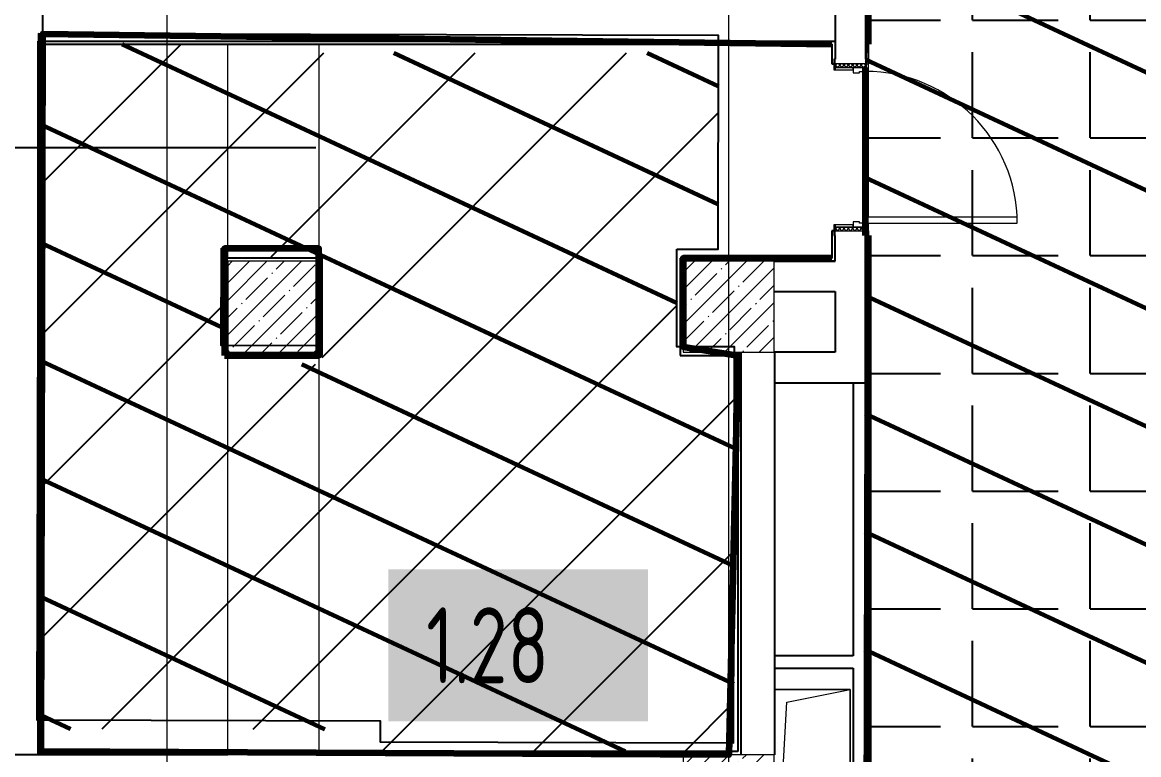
# Model space of a CAD drawing. Header units: millimetres. Extents: x -164500 to 426394, y -23753 to 102118.
# Drawn here: x 28721 to 36075, y 15064 to 19887 of the extents above; entities that cross this region are included whole.
import ezdxf

# ---------------------------------------------------------------- set-up
doc = ezdxf.new("R2010")
doc.units = ezdxf.units.MM
for name, color, linetype, lineweight in [('0) шлифовка', 5, 'Continuous', 60), ('284 стык. профилей', 1, 'Continuous', 120), ('384 ПК-3', 30, 'Continuous', 120), ('394 ПК-5 плинтус H100', 2, 'Continuous', 120), ('A-DOOR-2', 7, 'Continuous', 5), ('A-DOOR-FRAM-2', 7, 'Continuous', 5), ('A-FLOR', 7, 'Continuous', 9), ('A-GENM', 7, 'Continuous', 9), ('S-COLS-1', 7, 'Continuous', 5), ('Оси', 7, 'Continuous', 9)]:
    doc.layers.add(name, color=color, linetype=linetype, lineweight=lineweight)
for name, color, linetype in [('1.1.1) Плитка КР1 Остаток', 52, 'Continuous'), ('2) защита вин плитк', 6, 'Continuous'), ('3.2.2) Нал-ой пол 4 вып', 3, 'Continuous')]:
    doc.layers.add(name, color=color, linetype=linetype)
doc.layers.add('A-DOOR-1', color=7, linetype='Continuous', lineweight=5, true_color=0xc0c0c0)
doc.layers.add('A-DOOR-FRAM-1', color=7, linetype='Continuous', lineweight=5, true_color=0xc0c0c0)
doc.styles.add('СПДС', font='ГОСТ тип А.ttf', dxfattribs={"width": 0.9})

# ---------------------------------------------------------------- blocks, each defined once
blk = doc.blocks.new('BSC_Колонна _Прямоугольная - 600х600-V55-Объем проектирования 1 этажа')
at = {"layer": 'S-COLS-1'}
h = blk.add_hatch(dxfattribs=at)
h.set_pattern_fill('FP_81', color=256, style=0, pattern_type=2)
h.set_pattern_definition([(45, (-33310, -18150), (-114.04925, 114.04925), []), (45, (-33195.95, -18150), (-114.04925, 114.04925), [201.613, -40.323, 6.706, -33.617])])
h.paths.add_polyline_path([(-300, -300), (300, -300), (300, 300), (-300, 300), (-300, -137.6)])
for p, q in [((300, 300), (-300, 300)), ((-300, 300), (-300, -300)), ((300, -300), (300, 300)), ((-300, -300), (300, -300))]:
    blk.add_line(p, q, dxfattribs=at)
blk = doc.blocks.new('BSC_Колонна _Прямоугольная - 600х600-V68-Объем проектирования 1 этажа')
at = {"layer": 'S-COLS-1'}
h = blk.add_hatch(dxfattribs=at)
h.set_pattern_fill('FP_90', color=256, style=0, pattern_type=2)
h.set_pattern_definition([(45, (-33310, -14900), (-114.04925, 114.04925), []), (45, (-33195.95, -14900), (-114.04925, 114.04925), [201.613, -40.323, 6.706, -33.617])])
h.paths.add_polyline_path([(300, -300), (300, 300), (-300, 300), (-300, -300), (-100, -300)])
for p, q in [((300, 300), (-300, 300)), ((-300, 300), (-300, -300)), ((300, -300), (300, 300)), ((-300, -300), (300, -300))]:
    blk.add_line(p, q, dxfattribs=at)
blk = doc.blocks.new('110_Дверь_СКБ_1Ст_Внутренняя1 - Д-4к_п__1100x2100h_Артистические EI30-23988509-Объем проектирования 1 этажа')
at = {"layer": 'A-DOOR-2'}
h = blk.add_hatch(dxfattribs=at)
h.set_pattern_fill('FP_75', color=256, style=0, pattern_type=2)
h.set_pattern_definition([(135, (1751.41, 164.685), (-14.14214, -14.14214), []), (225, (1751.41, 164.685), (14.14214, -14.14214), [])])
h.paths.add_polyline_path([(562.5, 100), (537.5, 100), (537.5, -100), (562.5, -100)])
at = {"layer": 'A-DOOR-FRAM-2'}
h = blk.add_hatch(dxfattribs=at)
h.set_pattern_fill('FP_76', color=256, style=0, pattern_type=2)
h.set_pattern_definition([(45, (-371.384, 164.685), (-14.1421, 14.1421), []), (135, (-371.384, 164.685), (-14.1421, -14.1421), [])])
h.paths.add_polyline_path([(-512.5, -100), (-512.5, 100), (-537.5, 100), (-537.5, -100)])
at = {"layer": 'A-DOOR-1'}
for p, q in [((512.5, 1100), (472.5, 1100)), ((472.5, 1100), (472.5, 100)), ((512.5, 100), (512.5, 1100)), ((472.5, 100), (512.5, 100))]:
    blk.add_line(p, q, dxfattribs=at)
blk.add_arc((512.5, 100), 1000, 90, 180, dxfattribs=at)
at = {"layer": 'A-DOOR-FRAM-1'}
for p, q in [((-497.5, 108), (-567.5, 108)), ((-567.5, 108), (-567.5, 100)), ((-567.5, 100), (-497.5, 100)), ((-512.5, 100), (-537.5, 100)), ((-537.5, 100), (-537.5, -100)), ((-487.5, 100), (-512.5, 100)), ((-512.5, 100), (-512.5, 20)), ((-512.5, -100), (-512.5, 100)), ((-497.5, 100), (-512.5, 100)), ((-512.5, 100), (-512.5, 99)), ((-512.5, 99), (-497.5, 99)), ((-497.5, 100), (-497.5, 108)), ((-497.5, 99), (-497.5, 100)), ((-487.5, 60), (-487.5, 100)), ((512.5, 100), (512.5, 60)), ((537.5, 100), (512.5, 100)), ((592.5, 108), (522.5, 108)), ((522.5, 108), (522.5, 100)), ((537.5, 100), (522.5, 100)), ((522.5, 100), (522.5, 99)), ((522.5, 100), (592.5, 100)), ((522.5, 99), (537.5, 99)), ((537.5, 20), (537.5, 100)), ((562.5, 100), (537.5, 100)), ((537.5, 100), (537.5, -100)), ((537.5, 99), (537.5, 100)), ((562.5, -100), (562.5, 100)), ((592.5, 100), (592.5, 108)), ((-512.5, 20), (-477.5, 20)), ((-497.5, 20), (-512.5, 20)), ((-512.5, 20), (-512.5, -100)), ((-497.5, -100), (-497.5, 20)), ((-477.5, 60), (-487.5, 60)), ((-477.5, 20), (-477.5, 60)), ((512.5, 60), (502.5, 60)), ((502.5, 60), (502.5, 20)), ((502.5, 20), (537.5, 20)), ((537.5, 20), (522.5, 20)), ((522.5, 20), (522.5, -100)), ((537.5, -100), (537.5, 20)), ((-497.5, -100), (-567.5, -100)), ((-567.5, -100), (-567.5, -108)), ((-567.5, -108), (-497.5, -108)), ((-537.5, -100), (-512.5, -100)), ((-512.5, -100), (-497.5, -100)), ((-497.5, -108), (-497.5, -100)), ((522.5, -100), (537.5, -100)), ((592.5, -100), (522.5, -100)), ((522.5, -100), (522.5, -108)), ((522.5, -108), (592.5, -108)), ((537.5, -100), (562.5, -100)), ((592.5, -108), (592.5, -100))]:
    blk.add_line(p, q, dxfattribs=at)
blk = doc.blocks.new('BSC_Колонна _Прямоугольная - 600х600-23728797-Объем проектирования 1 этажа')
at = {"layer": 'S-COLS-1'}
h = blk.add_hatch(dxfattribs=at)
h.set_pattern_fill('FP_147', color=256, style=0, pattern_type=2)
h.set_pattern_definition([(45, (-30310, -18150), (-114.04925, 114.04925), []), (45, (-30195.95, -18150), (-114.04925, 114.04925), [201.613, -40.323, 6.706, -33.617])])
h.paths.add_polyline_path([(212.1, -300), (300, -300), (300, 300), (-300, 300), (-300, -300)])
for p, q in [((300, 300), (-300, 300)), ((-300, 300), (-300, -300)), ((300, -300), (300, 300)), ((-300, -300), (300, -300))]:
    blk.add_line(p, q, dxfattribs=at)
blk = doc.blocks.new('GM_Отверстие прямоугольное _в плите_ - Отверстие-21959735-Объем проектирования 1 этажа')
at = {"layer": 'A-GENM'}
for p, q in [((-249.5, 750), (250, 750)), ((250, 750), (-249.5, 750)), ((-166.7, 666.7), (250, 750)), ((250, 750), (250, -750)), ((250, -750), (250, 750)), ((-249.5, -741.9), (-166.7, 666.7)), ((250, -750), (-249.5, -750)), ((-249.5, -750), (250, -750))]:
    blk.add_line(p, q, dxfattribs=at)
for start, end in [(360, 180), (180, 360)]:
    blk.add_arc((0, 0), 2.5, start, end, dxfattribs=at)
blk = doc.blocks.new('BSC_Колонна _Прямоугольная - 600х600-V278-Объем проектирования 1 этажа')
at = {"layer": 'S-COLS-1'}
for p, q in [((300, 300), (-300, 300)), ((-300, 300), (-300, -300)), ((300, -300), (300, 300)), ((-300, -300), (300, -300))]:
    blk.add_line(p, q, dxfattribs=at)

msp = doc.modelspace()

# ---------------------------------------------------------------- hatches: boundary and pattern name
at = {"layer": '0) шлифовка', "true_color": 0x2776bb}
h = msp.add_hatch(dxfattribs=at)
h.set_pattern_fill('ANSI31', color=152, scale=222, angle=110)
h.set_pattern_definition([(155, (205553.1, 26879), (-297.8825, -638.811), [])])
h.paths.add_polyline_path([(28087.437, 10813.069), (28066.437, 10813.119), (28059.493, 7854.627), (30229.487, 7849.533), (30229.397, 7811.533), (32729.391, 7805.665), (32729.48, 7843.664), (38538.464, 7830.028), (38544.938, 10588.021), (37994.939, 10589.312), (37996.212, 11131.31), (38276.211, 11130.653), (38303.868, 22912.621), (37674.37, 22914.098), (37531.861, 22914.433), (37044.872, 22915.576), (37044.874, 22916.576), (35244.879, 22920.801), (35244.876, 22919.801), (34757.887, 22920.944), (34615.378, 22921.279), (34285.879, 22922.052), (34264.18, 13678.078), (28094.197, 13692.561)])
h.paths.add_polyline_path([(38543.342, 9908.035), (38804.702, 9908.035), (38804.702, 7853.938), (38543.342, 7853.938)])
h.paths.add_polyline_path([(38824.702, 22789.216), (38314.702, 22789.216), (38314.702, 21459.216), (38824.702, 21459.216)])
h = msp.add_hatch(dxfattribs=at)
h.set_pattern_fill('ANSI31', color=152, scale=222, angle=110)
h.paths.add_polyline_path([(33307.414, 19685.779), (30654.702, 19685.779), (30654.702, 19742.938), (28845.702, 19742.938), (28845.702, 15235.643), (31077.949, 15230.403), (31077.62, 15090.404), (33406.088, 15084.938), (33412.075, 17635.779), (33053.702, 17635.779), (33053.702, 17693.772), (33031.737, 17693.824), (33033.244, 18335.822), (33304.243, 18335.186)])
h.paths.add_polyline_path([(30033.252, 18342.864), (30675.251, 18341.357), (30675.101, 18277.779), (30695.702, 18277.779), (30695.702, 17635.779), (30053.702, 17635.779), (30053.702, 17700.815), (30031.745, 17700.866)], flags=16)
h.paths.add_polyline_path([(30074.702, 18256.779), (30674.702, 18256.779), (30674.702, 18256.779), (30674.702, 17656.779), (30074.702, 17656.779)], flags=0)
at = {"layer": '1.1.1) Плитка КР1 Остаток'}
h = msp.add_hatch(dxfattribs=at)
h.set_pattern_fill('ANGLE', color=256, scale=111)
h.set_pattern_definition([(0, (205553.1, 26879), (0, 775.335), [563.88, -211.455]), (90, (205553.1, 26879), (-775.335, 5e-14), [563.88, -211.455])])
h.paths.add_polyline_path([(28087.437, 10813.069), (28066.437, 10813.119), (28059.493, 7854.627), (30229.487, 7849.533), (30229.397, 7811.533), (32729.391, 7805.665), (32729.48, 7843.664), (38538.464, 7830.028), (38544.938, 10588.021), (37994.939, 10589.312), (37996.212, 11131.31), (38276.211, 11130.653), (38303.868, 22912.621), (37674.37, 22914.098), (37531.861, 22914.433), (37044.872, 22915.576), (37044.874, 22916.576), (35244.879, 22920.801), (35244.876, 22919.801), (34757.887, 22920.944), (34615.378, 22921.279), (34285.879, 22922.052), (34264.18, 13678.078), (28094.197, 13692.561)])
h.paths.add_polyline_path([(38543.342, 9908.035), (38804.702, 9908.035), (38804.702, 7853.938), (38543.342, 7853.938)])
h.paths.add_polyline_path([(38824.702, 22789.216), (38314.702, 22789.216), (38314.702, 21459.216), (38824.702, 21459.216)])
at = {"layer": '2) защита вин плитк'}
h = msp.add_hatch(dxfattribs=at)
h.set_pattern_fill('ANSI31', color=256, scale=222)
h.set_pattern_definition([(45, (0, -57.16), (-498.404, 498.404), [])])
h.paths.add_polyline_path([(33307.414, 19685.779), (30654.702, 19685.779), (30654.702, 19742.938), (28845.702, 19742.938), (28845.702, 15235.643), (31077.949, 15230.403), (31077.62, 15090.404), (33406.088, 15084.938), (33412.075, 17635.779), (33053.702, 17635.779), (33053.702, 17693.772), (33031.737, 17693.824), (33033.244, 18335.822), (33304.243, 18335.186)])
h.paths.add_polyline_path([(30033.252, 18342.864), (30675.251, 18341.357), (30675.101, 18277.779), (30695.702, 18277.779), (30695.702, 17635.779), (30053.702, 17635.779), (30053.702, 17700.815), (30031.745, 17700.866)], flags=16)
h.paths.add_polyline_path([(30074.702, 18256.779), (30674.702, 18256.779), (30674.702, 18256.779), (30674.702, 17656.779), (30074.702, 17656.779)], flags=0)
at = {"layer": '3.2.2) Нал-ой пол 4 вып'}
h = msp.add_hatch(dxfattribs=at)
h.set_pattern_fill('ANSI31', color=256, scale=222)
h.set_pattern_definition([(45, (0, -57.16), (-498.404, 498.404), [])])
h.paths.add_polyline_path([(33307.414, 19685.779), (30654.702, 19685.779), (30654.702, 19742.938), (28845.702, 19742.938), (28845.702, 15235.643), (31077.949, 15230.403), (31077.62, 15090.404), (33406.088, 15084.938), (33412.075, 17635.779), (33053.702, 17635.779), (33053.702, 17693.772), (33031.737, 17693.824), (33033.244, 18335.822), (33304.243, 18335.186)])
h.paths.add_polyline_path([(30033.252, 18342.864), (30675.251, 18341.357), (30675.101, 18277.779), (30695.702, 18277.779), (30695.702, 17635.779), (30053.702, 17635.779), (30053.702, 17700.815), (30031.745, 17700.866)], flags=16)
h.paths.add_polyline_path([(30074.702, 18256.779), (30674.702, 18256.779), (30674.702, 18256.779), (30674.702, 17656.779), (30074.702, 17656.779)], flags=0)

# ---------------------------------------------------------------- linework, layer by layer
for p, q in [((34074.702, 23263.938), (34074.702, 19643.938)), ((34274.702, 23263.938), (34274.702, 19643.938)), ((34295.702, 19613.938), (34295.702, 22866.938)), ((28854.702, 20363.938), (28854.702, 19063.938)), ((28854.702, 20363.938), (28854.702, 19063.938)), ((28824.702, 15063.938), (28824.702, 19763.938)), ((28824.702, 19763.938), (34074.702, 19763.938)), ((28844.702, 19743.938), (34054.702, 19743.938)), ((28845.702, 15084.938), (28845.702, 19742.938)), ((28845.702, 19742.938), (34053.702, 19742.938)), ((34053.702, 19742.938), (34053.702, 19613.938)), ((34053.702, 19613.938), (34054.702, 19613.938)), ((34054.702, 19613.938), (34066.702, 19613.938)), ((34294.702, 19613.938), (34295.702, 19613.938)), ((24357.802, 19063.938), (30654.702, 19063.938)), ((34053.702, 18513.938), (34053.702, 18333.938)), ((34054.702, 18513.938), (34053.702, 18513.938)), ((34066.702, 18513.938), (34054.702, 18513.938)), ((34074.702, 18313.938), (34074.702, 18483.938)), ((34274.702, 13643.938), (34274.702, 18483.938)), ((34295.702, 18513.938), (34294.702, 18513.938)), ((34295.702, 13622.938), (34295.702, 18513.938)), ((30695.702, 18334.938), (30053.702, 18334.938)), ((30053.702, 18334.938), (30053.702, 17692.938)), ((30695.702, 17692.938), (30695.702, 18334.938)), ((34053.702, 18334.938), (33053.702, 18334.938)), ((33053.702, 18334.938), (33053.702, 17692.938)), ((34074.702, 18313.938), (33674.702, 18313.938)), ((33674.702, 18313.938), (34074.702, 18313.938)), ((34054.702, 18333.938), (34053.702, 18333.938)), ((33674.702, 18113.938), (34074.702, 18113.938)), ((34074.702, 18113.938), (34074.702, 17713.938)), ((30053.702, 17692.938), (30695.702, 17692.938)), ((30054.702, 17693.938), (30054.702, 17693.938)), ((33053.702, 17692.938), (33434.175, 17692.938)), ((33434.175, 17692.938), (33434.175, 15084.938)), ((33435.175, 17693.938), (33435.175, 17692.938)), ((33455.175, 17713.938), (33455.175, 15063.938)), ((34074.702, 17713.938), (33675.175, 17713.938)), ((33675.175, 17713.938), (33675.175, 15063.938)), ((33675.175, 17513.938), (34194.702, 17513.938)), ((34194.702, 17513.938), (34194.702, 15713.938)), ((34194.702, 17513.938), (34274.702, 17513.938)), ((34194.702, 15713.938), (33675.175, 15713.938)), ((33675.175, 15633.938), (34194.702, 15633.938)), ((34194.702, 15633.938), (34194.702, 13843.938)), ((28844.702, 15083.938), (28844.702, 15084.938)), ((33434.175, 15084.938), (28845.702, 15084.938)), ((33435.175, 15083.938), (33434.175, 15083.938)), ((30074.702, 15063.938), (26474.702, 15063.938)), ((33074.702, 15063.938), (30674.702, 15063.938))]:
    msp.add_line(p, q)
at = {"flags": 128}
for points in [[(28087.437, 10813.069), (28066.437, 10813.119), (28059.493, 7854.627), (30229.487, 7849.533), (30229.397, 7811.533), (32729.391, 7805.665), (32729.48, 7843.664), (38538.464, 7830.028), (38544.938, 10588.021), (37994.939, 10589.312), (37996.212, 11131.31), (38276.211, 11130.653), (38303.868, 22912.621), (37674.37, 22914.098), (37531.861, 22914.433), (37044.872, 22915.576), (37044.874, 22916.576), (35244.879, 22920.801), (35244.876, 22919.801), (34757.887, 22920.944), (34615.378, 22921.279), (34285.879, 22922.052), (34264.18, 13678.078), (28094.197, 13692.561)], [(33033.244, 18392.981), (33304.243, 18392.344), (33307.549, 19800.34), (28828.561, 19810.854), (28817.955, 15292.867), (31077.949, 15287.562), (31077.62, 15147.562), (33406.088, 15142.096), (33412.21, 17750.089), (33031.737, 17750.982)], [(30033.252, 18400.023), (30675.251, 18398.516), (30673.744, 17756.517), (30031.745, 17758.025)]]:
    msp.add_lwpolyline(points, close=True, dxfattribs=at)
at = {"layer": '284 стык. профилей'}
msp.add_lwpolyline([(34274.702, 18483.938), (34274.702, 19588.938)], dxfattribs=at)
at = {"layer": '384 ПК-3'}
for points in [[(34295.702, 19742.938), (34285.752, 22867.938)], [(22595.451, 10825.461), (28066.273, 10742.938), (28125.702, 13622.938), (34295.702, 13622.938), (34295.702, 18483.938)]]:
    msp.add_lwpolyline(points, dxfattribs=at)
at = {"layer": '394 ПК-5 плинтус H100'}
msp.add_lwpolyline([(34053.702, 18334.938), (33074.702, 18334.938), (33074.702, 17750.881), (33435.175, 17692.938), (33374.702, 15063.938), (28845.702, 15084.938), (28856.795, 19810.788), (34053.702, 19742.938)], dxfattribs=at)
msp.add_lwpolyline([(30053.702, 17692.938), (30674.702, 17692.938), (30674.702, 18398.517), (30053.702, 18398.517)], close=True, dxfattribs=at)
at = {"layer": 'A-FLOR'}
for p, q in [((34294.702, 18603.938), (34294.702, 22866.938)), ((28844.702, 15084.938), (28844.702, 19743.938)), ((28845.702, 19743.938), (34053.702, 19743.938)), ((30074.702, 18333.938), (30074.702, 19743.938)), ((30674.702, 19743.938), (30674.702, 18333.938)), ((34054.702, 19743.938), (34054.702, 19613.938)), ((34282.702, 19613.938), (34294.702, 19613.938)), ((34294.702, 13623.938), (34294.702, 18563.938)), ((34054.702, 18513.938), (34054.702, 18333.938)), ((34294.702, 18513.938), (34282.702, 18513.938)), ((30694.702, 18333.938), (30054.702, 18333.938)), ((30054.702, 18333.938), (30054.702, 17693.938)), ((30694.702, 17693.938), (30694.702, 18333.938)), ((34053.702, 18333.938), (33054.702, 18333.938)), ((33054.702, 18333.938), (33054.702, 17693.938)), ((30054.702, 17693.938), (30694.702, 17693.938)), ((30074.702, 15083.938), (30074.702, 17693.938)), ((30674.702, 17693.938), (30674.702, 15083.938)), ((33054.702, 17693.938), (33435.175, 17693.938)), ((33435.175, 17692.938), (33435.175, 15083.938)), ((33434.175, 15083.938), (28844.702, 15083.938))]:
    msp.add_line(p, q, dxfattribs=at)
at = {"layer": 'Оси'}
for points in [[(29674.702, -2042.321), (29674.702, 2957.679), (29674.702, 22262.009), (29674.702, 27262.009)], [(33374.702, -2042.321), (33374.702, 2957.679), (33374.702, 22262.009), (33374.702, 27262.009)]]:
    msp.add_lwpolyline(points, dxfattribs=at)

# ---------------------------------------------------------------- block references
at = {"rotation": 269.9999999999999}
msp.add_blockref('110_Дверь_СКБ_1Ст_Внутренняя1 - Д-4к_п__1100x2100h_Артистические EI30-23988509-Объем проектирования 1 этажа', (34174.702, 19076.438), dxfattribs=at)
for name, p in [('BSC_Колонна _Прямоугольная - 600х600-23728797-Объем проектирования 1 этажа', (30374.702, 18013.938)), ('BSC_Колонна _Прямоугольная - 600х600-V278-Объем проектирования 1 этажа', (30374.702, 18013.938)), ('BSC_Колонна _Прямоугольная - 600х600-V55-Объем проектирования 1 этажа', (33374.702, 18013.938)), ('GM_Отверстие прямоугольное _в плите_ - Отверстие-21959735-Объем проектирования 1 этажа', (33924.702, 14743.938)), ('BSC_Колонна _Прямоугольная - 600х600-V68-Объем проектирования 1 этажа', (33374.702, 14763.938))]:
    msp.add_blockref(name, p)

# ---------------------------------------------------------------- texts
at = {"insert": (31381.379, 16034.383), "char_height": 500, "width": 1212.1515, "attachment_point": 1, "style": 'СПДС', "bg_fill": 1, "box_fill_scale": 1.5, "bg_fill_color": 7, "bg_fill_true_color": 16777215, "bg_fill_transparency": 0}
msp.add_mtext('1.28', dxfattribs=at)

doc.saveas('drawing.dxf')
